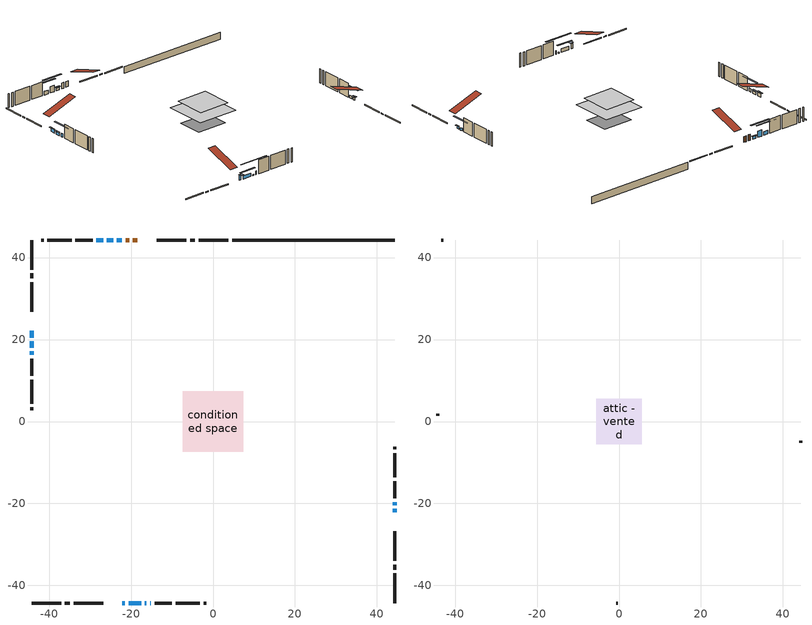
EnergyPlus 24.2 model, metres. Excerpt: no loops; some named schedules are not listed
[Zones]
conditioned space
 floor outside (Floor1 construction): -2.9,-2.9 -2.9,2.9 2.9,2.9 2.9,-2.9 z0.46
 floor adiabatic (AdiabaticFloorConstruction): -7.35,-7.35 -7.35,7.35 7.35,7.35 7.35,-7.35 z2.9
 floor foundation (Slab1 construction): -5.49,-4.42 -5.49,4.42 5.49,4.42 5.49,-4.42 z-1.98
 wall outside (RimJoist1 construction): 3.72,44.27 -3.48,44.27 / -44.27,-44.27 -37.07,-44.27 / -44.27,44.27 -44.27,37.07 / 44.27,-44.27 44.27,-37.07 z0.46:0.76
 wall outside (RimJoist2 construction): -4.41,44.27 -5.6,44.27 / -36.14,-44.27 -34.95,-44.27 / -44.27,36.14 -44.27,34.95 / 44.27,-36.14 44.27,-34.95 z0.46:0.76
 wall outside (RimJoist3 construction): -6.53,44.27 -13.72,44.27 / -34.02,-44.27 -26.82,-44.27 / -44.27,34.02 -44.27,26.82 / 44.27,-34.02 44.27,-26.82 z0.46:0.76
 wall outside (AdiabaticWallConstruction 1): -18.45,44.27 -19.53,44.27 / -20.46,44.27 -21.29,44.27 z0.46:2.49
 wall outside (AdiabaticWallConstruction): -22.1,-44.27 -21.49,-44.27 z0.46:2.21; -20.56,-44.27 -17.51,-44.27 / -44.27,22.1 -44.27,20.47 / -15.36,-44.27 -15.16,-44.27 / -44.27,17.09 -44.27,16.28 z0.46:1.68; -22.22,44.27 -23.44,44.27 z0.46:1.28; -16.59,-44.27 -16.29,-44.27 z0.46:0.81; 44.27,-22.1 44.27,-21.34 / -44.27,19.55 -44.27,18.02 / 44.27,-20.41 44.27,-19.65 z0.46:1.38; -24.36,44.27 -25.89,44.27 z0.46:2.59; -26.82,44.27 -28.44,44.27 z0.46:1.73
 wall outside (Wall1 construction): -29.37,44.27 -33.57,44.27 / -14.23,-44.27 -10.03,-44.27 / -44.27,15.35 -44.27,11.15 / 44.27,-18.72 44.27,-14.52 z0.46:5.34
 wall outside (Wall2 construction): -34.5,44.27 -40.37,44.27 / -9.11,-44.27 -3.23,-44.27 / -44.27,10.23 -44.27,4.35 / 44.27,-13.6 44.27,-7.72 z0.46:5.34
 wall outside (Wall3 construction): -41.3,44.27 -41.94,44.27 / -2.3,-44.27 -1.66,-44.27 / -44.27,3.42 -44.27,2.78 / 44.27,-6.79 44.27,-6.15 z0.46:5.34
 wall foundation (FoundationWall1 construction): 4.65,44.27,-1.98 4.65,44.27,0.46 40.31,44.27,0.46 40.31,44.27,0.43 44.27,44.27,0.43 44.27,44.27,-1.98
 window (WindowConstruction 9): -22.1,-44.27 -21.49,-44.27 z0.46:2.21
 window (WindowConstruction 6): -20.56,-44.27 -17.51,-44.27 z0.46:1.68
 window (WindowConstruction 7): -22.22,44.27 -23.44,44.27 z0.46:1.27
 window (WindowConstruction 8): -44.27,22.1 -44.27,20.47 z0.46:1.68
 window (WindowConstruction 11): -16.59,-44.27 -16.29,-44.27 z0.46:0.8
 window (WindowConstruction 10): -15.36,-44.27 -15.16,-44.27 z0.46:1.68
 window (WindowConstruction): 44.27,-22.1 44.27,-21.34 z0.46:1.37
 window (WindowConstruction 1): -24.37,44.27 -25.89,44.27 z0.46:2.59
 window (WindowConstruction 2): -26.82,44.27 -28.44,44.27 z0.46:1.73
 window (WindowConstruction 3): -44.27,19.54 -44.27,18.02 z0.46:1.37
 window (WindowConstruction 4): -44.27,17.09 -44.27,16.28 z0.46:1.68
 window (WindowConstruction 5): 44.27,-20.41 44.27,-19.65 z0.46:1.37
 door (Door): -18.45,44.27 -19.53,44.27 z0.46:2.49
 door (Door 1): -20.46,44.27 -21.29,44.27 z0.46:2.49
 ceiling adiabatic (AdiabaticFloorConstruction): 7.35,-7.35 7.35,7.35 -7.35,7.35 -7.35,-7.35 z2.9
attic - vented
 floor to conditioned space (Floor2 construction Reversed): -5.58,-5.58 -5.58,5.58 5.58,5.58 5.58,-5.58 z5.34
 wall outside (Wall4 construction): -42.87,44.27 -43.34,44.27 / -0.73,-44.27 -0.26,-44.27 / -44.27,1.85 -44.27,1.38 / 44.27,-5.22 44.27,-4.75 z0.46:5.34
 roof outside (Roof1 construction): -17.52,44.27,5.34 -17.52,33.4,8.96 -14.65,33.4,8.96 -14.65,44.27,5.34; -23.03,-44.27,5.34 -23.03,-33.4,8.96 -25.9,-33.4,8.96 -25.9,-44.27,5.34; -44.27,23.03,5.34 -33.4,23.03,8.96 -33.4,25.9,8.96 -44.27,25.9,5.34; 44.27,-23.03,5.34 33.4,-23.03,8.96 33.4,-25.9,8.96 44.27,-25.9,5.34
shading: -21.19,-44.27 -22.4,-44.27 -22.4,-45.18 -21.19,-45.18 z2.51; -15.99,-44.27 -22.08,-44.27 -22.08,-44.68 -15.99,-44.68 z3.2; -23.74,44.27 -21.92,44.27 -21.92,44.68 -23.74,44.68 z1.57; -44.27,20.18 -44.27,22.4 -44.68,22.4 -44.68,20.18 z1.98; -11.21,-44.27 -21.67,-44.27 -21.67,-44.68 -11.21,-44.68 z5.88; 44.27,-21.04 44.27,-22.4 44.68,-22.4 44.68,-21.04 z1.67; -28.94,44.27 -21.31,44.27 -21.31,44.68 -28.94,44.68 z5.64; -31.49,44.27 -23.77,44.27 -23.77,44.68 -31.49,44.68 z4.78; -44.27,17.72 -44.27,19.84 -44.68,19.84 -44.68,17.72 z1.67; -44.27,13.23 -44.27,20.14 -44.68,20.14 -44.68,13.23 z4.73; 44.27,-16.6 44.27,-23.46 44.68,-23.46 44.68,-16.6 z4.43
[Building]
Building 1: Terrain=Suburbs
[Site:Location]
Toronto Intl AP_ON: Latitude {deg}=43.68; Longitude {deg}=-79.63; Time Zone {hr}=-5; Elevation {m}=173; Keep Site Location Information=Yes
[Site:GroundTemperature:Shallow]
4.59119, 2.66285, 2.50842, 3.42352, 7.09712, 10.7536, 13.9236, 15.9317, 16.1023, 14.4691, 11.3799, 7.83558
[Site:WaterMainsTemperature]
Calculation Method=Schedule; Temperature Schedule=mains temperature schedule
[Material] Roughness=Rough; Thermal Absorptance=0.9
Name | Thickness {m} | Conductivity {W/m-K} | Density {kg/m3} | Specific Heat {J/kg-K} | Solar Absorptance | Visible Absorptance
asphalt or fiberglass shingles | 0.00635 | 0.162714 | 1121.4 | 1465.45 | 0.91 | 0.91
ceiling loosefill ins | 0.0846667 | 0.0480833 | 16.02 | 1046.75 | 0.7 | 0.7
ceiling stud and cavity | 0.1397 | 0.107068 | 65.682 | 1177.47 | 0.7 | 0.7
concrete 4.0 in. | 0.1016 | 1.803125 | 2242.8 | 837.4 | 0.7 | 0.7
concrete 8.0 in. | 0.2032 | 1.803125 | 2242.8 | 837.4 | 0.7 | 0.7
door material | 0.04445 | 0.053851 | 512.64 | 1214.23 | 0.7 | 0.7
exterior vertical ins | 0.0704422 | 0.029427 | 32.04 | 1214.23 | 0.7 | 0.7
floor covering | 0.0127 | 0.0433444 | 54.468 | 1339.84 | 0.6 | 0.6
floor rigid ins; rim joist rigid ins; wall rigid ins | 0.051816 | 0.029427 | 32.04 | 1214.23 | 0.7 | 0.7
floor rigid ins 1; wall rigid ins 1 | 0.512978 | 0.029427 | 32.04 | 1214.23 | 0.7 | 0.7
floor stud and cavity | 0.1397 | 0.0779962 | 92.3553 | 1139.71 | 0.7 | 0.7
floor stud and cavity 1 | 0.1397 | 1.75129 | 37.0049 | 1207.88 | 0.7 | 0.7
furniture material conditioned space 1 | 0.1524 | 0.115458 | 640.8 | 1214.23 | 0.6 | 0.6
gypsum board | 0.0127 | 0.160291 | 801 | 837.4 | 0.6 | 0.6
gypsum board 1 | 0.0127 | 0.160291 | 801 | 837.4 | 0.7 | 0.7
osb sheathing 0.5 in. | 0.0127 | 0.115458 | 512.64 | 1214.23 | 0.7 | 0.7
osb sheathing 0.75 in. | 0.01905 | 0.115458 | 512.64 | 1214.23 | 0.7 | 0.7
osb sheathing 2.0 in. | 0.0508 | 0.115458 | 512.64 | 1214.23 | 0.7 | 0.7
rim joist stud and cavity | 0.0508 | 0.0451784 | 125.044 | 1163.47 | 0.6 | 0.6
rim joist stud and cavity 1 | 0.0508 | 24.0425 | 6.31874 | 1174.65 | 0.6 | 0.6
rim joist stud and cavity 2 | 0.0508 | 0.0333688 | 125.044 | 1163.47 | 0.6 | 0.6
wall stud and cavity | 0.1397 | 0.153758 | 139.0536 | 1170.24 | 0.7 | 0.7
wall stud and cavity 1 | 0.1397 | 0.150835 | 139.0536 | 1170.24 | 0.7 | 0.7
wall stud and cavity 2 | 0.1397 | 0.243374 | 139.0536 | 1170.24 | 0.7 | 0.7
wall stud and cavity 3 | 0.0889 | 0.396866 | 50.32683 | 1063.81 | 0.6 | 0.6
wall stud and cavity 4 | 0.0889 | 0.380278 | 52.3479 | 1209.89 | 0.7 | 0.7
wall stud and cavity 5 | 0.0889 | 0.391764 | 83.0341 | 1211.67 | 0.7 | 0.7
wood siding | 0.0254 | 0.102417 | 544.68 | 1172.36 | 0.74 | 0.74
wood siding 1 | 0.00254 | 0.102417 | 544.68 | 1172.36 | 0.74 | 0.74
wood siding 2; wood siding 3; wood siding 4 | 0.0254 | 0.102417 | 544.68 | 1172.36 | 0.7 | 0.7
[WindowMaterial:SimpleGlazingSystem]
Name | U-Factor {W/m2-K} | Solar Heat Gain Coefficient
WindowMaterial | 2.40123 | 0.5
WindowMaterial 1 | 2.839 | 0.6
WindowMaterial 2 | 2.34388 | 0.58
WindowMaterial 3 | 2.38249 | 0.53
WindowMaterial 4 | 2.387599 | 0.52
WindowMaterial 5 | 2.30867 | 0.53
WindowMaterial 6 | 1.98389 | 0.46
WindowMaterial 7 | 3.26144 | 0.43
[Construction]
AdiabaticFloorConstruction: floor stud and cavity 1, floor rigid ins 1, osb sheathing 0.75 in., floor covering
AdiabaticWallConstruction: wood siding 3, wall rigid ins 1, wall stud and cavity 4, gypsum board
AdiabaticWallConstruction 1: wood siding 4, wall rigid ins 1, wall stud and cavity 4, gypsum board
Door; Door 1: door material
Floor1 construction: floor stud and cavity, floor rigid ins, osb sheathing 0.75 in., floor covering
Floor2 construction Reversed: gypsum board, ceiling stud and cavity, ceiling loosefill ins
FoundationWall1 construction: concrete 8.0 in., gypsum board 1
furniture construction conditioned space 1: furniture material conditioned space 1
PartitionWallConstruction: gypsum board, wall stud and cavity 5, gypsum board
RimJoist1 construction: wood siding 2, osb sheathing 2.0 in., rim joist stud and cavity
RimJoist2 construction: wood siding 2, rim joist stud and cavity 1
RimJoist3 construction: wood siding 2, rim joist rigid ins, osb sheathing 2.0 in., rim joist stud and cavity 2
Roof1 construction: asphalt or fiberglass shingles
Slab1 construction: concrete 4.0 in.
Wall1 construction: wood siding, wall rigid ins, osb sheathing 0.5 in., wall stud and cavity, gypsum board
Wall2 construction: wood siding, wall rigid ins, osb sheathing 0.5 in., wall stud and cavity 1, gypsum board
Wall3 construction: wood siding, wall rigid ins, osb sheathing 0.5 in., wall stud and cavity 2, gypsum board
Wall4 construction: wood siding 1, wall stud and cavity 3
WindowConstruction; WindowConstruction 3; WindowConstruction 5: WindowMaterial
WindowConstruction 1: WindowMaterial 1
WindowConstruction 10: WindowMaterial 6
WindowConstruction 11: WindowMaterial 7
WindowConstruction 2: WindowMaterial 2
WindowConstruction 4; WindowConstruction 7; WindowConstruction 8: WindowMaterial 3
WindowConstruction 6: WindowMaterial 4
WindowConstruction 9: WindowMaterial 5
[Zone] Multiplier=1; Part of Total Floor Area=Yes
Name | Volume {m3}
attic - vented | 73.286
conditioned space | 787.5
[Space]
Name | Zone | Volume {m3}
attic - vented 1 | attic - vented | 73.286
conditioned space 1 | conditioned space | 787.5
[ZoneInfiltration:EffectiveLeakageArea]
infil attic - vented 1: Zone or Space=attic - vented 1; Schedule=Always On Discrete; Effective Air Leakage Area {cm2}=5155.03; Stack Coefficient=0.000591116; Wind Coefficient=1.64269e-05
[ZoneMixing]
whole house fan mix: Zone or Space=attic - vented; Schedule=Always On Continuous; Design Flow Rate Calculation Method=Flow/Zone; Design Flow Rate {m3/s}=0; Source Zone or Space=conditioned space
[SurfaceProperty:ExposedFoundationPerimeter]
Slab1: Exposed Perimeter Calculation Method=TotalExposedPerimeter; Total Exposed Perimeter {m}=39.62
[InternalMass] Zone or ZoneList=conditioned space; Space or SpaceList=conditioned space 1
Name | Construction | Surface Area {m2}
furniture mass conditioned space 1 | furniture construction conditioned space 1 | 138.686
partition wall mass | PartitionWallConstruction | 346.715
[Lights]
interior lighting: Zone or ZoneList or Space or SpaceList=conditioned space 1; Schedule=interior lighting schedule; Design Level Calculation Method=LightingLevel; Lighting Level {W}=343.2; Return Air Fraction=0; Fraction Radiant=0.6; Fraction Visible=0.2; Fraction Replaceable=1
[People]
occupants: Zone or ZoneList or Space or SpaceList=conditioned space 1; Number of People Schedule=occupants schedule; Number of People Calculation Method=People; Number of People=3; Fraction Radiant=0.314171; Sensible Heat Fraction=0.56303; Activity Level Schedule=occupants activity schedule; Carbon Dioxide Generation Rate {m3/s-W}=0; Enable ASHRAE 55 Comfort Warnings=No; Mean Radiant Temperature Calculation Type=EnclosureAveraged
[ElectricEquipment] Zone or ZoneList or Space or SpaceList=conditioned space 1; Design Level Calculation Method=EquipmentLevel
Name | Schedule | Design Level {W} | Fraction Latent | Fraction Radiant | Fraction Lost
clothes dryer | clothes dryer schedule | 140.772 | 0.015 | 0.081 | 0.85
clothes washer | clothes washer schedule | 32.1985 | 0.03 | 0.162 | 0.7
cooking range | cooking range schedule | 215.147 | 0.08 | 0.432 | 0.2
dishwasher | dishwasher schedule | 66.8632 | 0.3 | 0.18 | 0.4
fridge | fridge schedule | 72.9452 | 0 | 0.6 | 0
mech vent bath fan 0 | mech vent bath fan 0 schedule | 50.2 | 0 | 0 | 1
mech vent bath fan 1 | mech vent bath fan 1 schedule | 50.2 | 0 | 0 | 1
mech vent house fan | mech vent house fan schedule | 0 | 0 | 0 | 1
mech vent house fan cfis | mech vent house fan cfis schedule | 0 | 0 | 0 | 0
mech vent range fan 0 | mech vent range fan 0 schedule | 57 | 0 | 0 | 1
mech vent range fan 1 | mech vent range fan 1 schedule | 57 | 0 | 0 | 1
misc plug loads | misc plug loads schedule | 494.7 | 0.045 | 0.513 | 0.1
whole house fan | Always On Discrete | 0 | 0 | 0 | 1
[OtherEquipment] Zone or ZoneList or Space or SpaceList=conditioned space 1; Design Level Calculation Method=EquipmentLevel
Name | Fuel Type | Schedule | Design Level {W} | Fraction Latent | Fraction Radiant | Fraction Lost
clothes dryer 1 | Electricity | clothes dryer schedule | 0 | 0.015 | 0.081 | 0.85
cooking range 1 | Electricity | cooking range schedule | 0 | 0.08 | 0.432 | 0.2
general water use latent | None | general water use schedule | 62.594 | 1 | 0 | 0
general water use sensible | None | general water use schedule | -61.6891 | 0 | 0.6 | 0
mech vent house fan latent load | None | Always On Discrete | 0 | 1 | 0 | 0
mech vent house fan sensible load | None | Always On Discrete | 0 | 0 | 0 | 0
water heater energy adjustment1 | NaturalGas | Always On Discrete | 0.01 | 0 | 0 | 1
[ZoneInfiltration:DesignFlowRate] Zone or ZoneList or Space or SpaceList=conditioned space 1; Schedule=Always On Discrete; Design Flow Rate Calculation Method=Flow/Zone; Design Flow Rate {m3/s}=0
infil flow; natural vent flow; whole house fan flow
[Foundation:Kiva]
Foundation Kiva 1: Initial Indoor Air Temperature {C}=18; Wall Height Above Grade {m}=0.459974; Wall Depth Below Slab {m}=0.2032; Custom Block Material Name 1=exterior vertical ins; Custom Block Depth 1 {m}=2.43998; Custom Block X Position 1 {m}=0.2159; Custom Block Z Position 1 {m}=0
[Foundation:Kiva:Settings]
Soil Conductivity {W/m-K}=0.849921; Soil Density {kg/m3}=1842.3; Soil Specific Heat {J/kg-K}=418.7; Ground Solar Absorptivity=0.9; Ground Thermal Absorptivity=0.9; Ground Surface Roughness {m}=0.03; Far-Field Width {m}=40; Deep-Ground Boundary Condition=ZeroFlux; Deep-Ground Depth {m}=40; Minimum Cell Dimension {m}=0.2; Maximum Cell Growth Coefficient=3; Simulation Timestep=Timestep
[Exterior:Lights]
exterior lighting: Schedule=exterior lighting schedule; Design Level {W}=75.6
[Schedule:Constant]
Name | Hourly Value
Always On Continuous; mech vent house fan schedule; mech vent house fan cfis schedule; Always On Discrete | 1
occupants activity schedule | 117.228
fridge schedule | 0
[Schedule:Week:Daily]
interior lighting schedule Week Rule - Jan1-Jan27: interior lighting schedule day, interior lighting schedule day, interior lighting schedule day, interior lighting schedule day, interior lighting schedule day, interior lighting schedule day, interior lighting schedule day, interior lighting schedule default day, interior lighting schedule default day, interior lighting schedule default day, interior lighting schedule default day, interior lighting schedule default day
interior lighting schedule Week Rule - Jan28-Feb3: interior lighting schedule day, interior lighting schedule day, interior lighting schedule day, interior lighting schedule day, interior lighting schedule day 1, interior lighting schedule day 1, interior lighting schedule day 1, interior lighting schedule default day, interior lighting schedule default day, interior lighting schedule default day, interior lighting schedule default day, interior lighting schedule default day
interior lighting schedule Week Rule - Feb4-Feb24: interior lighting schedule day 1, interior lighting schedule day 1, interior lighting schedule day 1, interior lighting schedule day 1, interior lighting schedule day 1, interior lighting schedule day 1, interior lighting schedule day 1, interior lighting schedule default day, interior lighting schedule default day, interior lighting schedule default day, interior lighting schedule default day, interior lighting schedule default day
interior lighting schedule Week Rule - Feb25-Mar3: interior lighting schedule day 1, interior lighting schedule day 1, interior lighting schedule day 1, interior lighting schedule day 1, interior lighting schedule day 2, interior lighting schedule day 2, interior lighting schedule day 2, interior lighting schedule default day, interior lighting schedule default day, interior lighting schedule default day, interior lighting schedule default day, interior lighting schedule default day
interior lighting schedule Week Rule - Mar4-Mar31: interior lighting schedule day 2, interior lighting schedule day 2, interior lighting schedule day 2, interior lighting schedule day 2, interior lighting schedule day 2, interior lighting schedule day 2, interior lighting schedule day 2, interior lighting schedule default day, interior lighting schedule default day, interior lighting schedule default day, interior lighting schedule default day, interior lighting schedule default day
interior lighting schedule Week Rule - Apr1-Apr28: interior lighting schedule day 3, interior lighting schedule day 3, interior lighting schedule day 3, interior lighting schedule day 3, interior lighting schedule day 3, interior lighting schedule day 3, interior lighting schedule day 3, interior lighting schedule default day, interior lighting schedule default day, interior lighting schedule default day, interior lighting schedule default day, interior lighting schedule default day
interior lighting schedule Week Rule - Apr29-May5: interior lighting schedule day 3, interior lighting schedule day 3, interior lighting schedule day 4, interior lighting schedule day 4, interior lighting schedule day 4, interior lighting schedule day 4, interior lighting schedule day 4, interior lighting schedule default day, interior lighting schedule default day, interior lighting schedule default day, interior lighting schedule default day, interior lighting schedule default day
interior lighting schedule Week Rule - May6-May26: interior lighting schedule day 4, interior lighting schedule day 4, interior lighting schedule day 4, interior lighting schedule day 4, interior lighting schedule day 4, interior lighting schedule day 4, interior lighting schedule day 4, interior lighting schedule default day, interior lighting schedule default day, interior lighting schedule default day, interior lighting schedule default day, interior lighting schedule default day
interior lighting schedule Week Rule - May27-Jun2: interior lighting schedule day 4, interior lighting schedule day 4, interior lighting schedule day 4, interior lighting schedule day 4, interior lighting schedule day 4, interior lighting schedule day 5, interior lighting schedule day 5, interior lighting schedule default day, interior lighting schedule default day, interior lighting schedule default day, interior lighting schedule default day, interior lighting schedule default day
interior lighting schedule Week Rule - Jun3-Jun30: interior lighting schedule day 5, interior lighting schedule day 5, interior lighting schedule day 5, interior lighting schedule day 5, interior lighting schedule day 5, interior lighting schedule day 5, interior lighting schedule day 5, interior lighting schedule default day, interior lighting schedule default day, interior lighting schedule default day, interior lighting schedule default day, interior lighting schedule default day
interior lighting schedule Week Rule - Jul1-Jul28: interior lighting schedule day 6, interior lighting schedule day 6, interior lighting schedule day 6, interior lighting schedule day 6, interior lighting schedule day 6, interior lighting schedule day 6, interior lighting schedule day 6, interior lighting schedule default day, interior lighting schedule default day, interior lighting schedule default day, interior lighting schedule default day, interior lighting schedule default day
interior lighting schedule Week Rule - Jul29-Aug4: interior lighting schedule day 6, interior lighting schedule day 6, interior lighting schedule day 6, interior lighting schedule day 7, interior lighting schedule day 7, interior lighting schedule day 7, interior lighting schedule day 7, interior lighting schedule default day, interior lighting schedule default day, interior lighting schedule default day, interior lighting schedule default day, interior lighting schedule default day
interior lighting schedule Week Rule - Aug5-Aug25: interior lighting schedule day 7, interior lighting schedule day 7, interior lighting schedule day 7, interior lighting schedule day 7, interior lighting schedule day 7, interior lighting schedule day 7, interior lighting schedule day 7, interior lighting schedule default day, interior lighting schedule default day, interior lighting schedule default day, interior lighting schedule default day, interior lighting schedule default day
interior lighting schedule Week Rule - Aug26-Sep1: interior lighting schedule day 7, interior lighting schedule day 7, interior lighting schedule day 7, interior lighting schedule day 7, interior lighting schedule day 7, interior lighting schedule day 7, interior lighting schedule day 8, interior lighting schedule default day, interior lighting schedule default day, interior lighting schedule default day, interior lighting schedule default day, interior lighting schedule default day
interior lighting schedule Week Rule - Sep2-Sep29: interior lighting schedule day 8, interior lighting schedule day 8, interior lighting schedule day 8, interior lighting schedule day 8, interior lighting schedule day 8, interior lighting schedule day 8, interior lighting schedule day 8, interior lighting schedule default day, interior lighting schedule default day, interior lighting schedule default day, interior lighting schedule default day, interior lighting schedule default day
interior lighting schedule Week Rule - Sep30-Oct6: interior lighting schedule day 8, interior lighting schedule day 9, interior lighting schedule day 9, interior lighting schedule day 9, interior lighting schedule day 9, interior lighting schedule day 9, interior lighting schedule day 9, interior lighting schedule default day, interior lighting schedule default day, interior lighting schedule default day, interior lighting schedule default day, interior lighting schedule default day
interior lighting schedule Week Rule - Oct7-Oct27: interior lighting schedule day 9, interior lighting schedule day 9, interior lighting schedule day 9, interior lighting schedule day 9, interior lighting schedule day 9, interior lighting schedule day 9, interior lighting schedule day 9, interior lighting schedule default day, interior lighting schedule default day, interior lighting schedule default day, interior lighting schedule default day, interior lighting schedule default day
interior lighting schedule Week Rule - Oct28-Nov3: interior lighting schedule day 9, interior lighting schedule day 9, interior lighting schedule day 9, interior lighting schedule day 9, interior lighting schedule day 10, interior lighting schedule day 10, interior lighting schedule day 10, interior lighting schedule default day, interior lighting schedule default day, interior lighting schedule default day, interior lighting schedule default day, interior lighting schedule default day
interior lighting schedule Week Rule - Nov4-Nov24: interior lighting schedule day 10, interior lighting schedule day 10, interior lighting schedule day 10, interior lighting schedule day 10, interior lighting schedule day 10, interior lighting schedule day 10, interior lighting schedule day 10, interior lighting schedule default day, interior lighting schedule default day, interior lighting schedule default day, interior lighting schedule default day, interior lighting schedule default day
interior lighting schedule Week Rule - Nov25-Dec1: interior lighting schedule day 10, interior lighting schedule day 10, interior lighting schedule day 10, interior lighting schedule day 10, interior lighting schedule day 10, interior lighting schedule day 10, interior lighting schedule day 11, interior lighting schedule default day, interior lighting schedule default day, interior lighting schedule default day, interior lighting schedule default day, interior lighting schedule default day
interior lighting schedule Week Rule - Dec2-Dec31: interior lighting schedule day 11, interior lighting schedule day 11, interior lighting schedule day 11, interior lighting schedule day 11, interior lighting schedule day 11, interior lighting schedule day 11, interior lighting schedule day 11, interior lighting schedule default day, interior lighting schedule default day, interior lighting schedule default day, interior lighting schedule default day, interior lighting schedule default day
occupants schedule Week Rule - Jan1-Dec31: occupants schedule day, occupants schedule day, occupants schedule day, occupants schedule day, occupants schedule day, occupants schedule day, occupants schedule day, occupants schedule default day, occupants schedule default day, occupants schedule default day, occupants schedule default day, occupants schedule default day
clothes dryer schedule Week Rule - Jan1-Dec31: clothes dryer schedule day, clothes dryer schedule day, clothes dryer schedule day, clothes dryer schedule day, clothes dryer schedule day, clothes dryer schedule day, clothes dryer schedule day, clothes dryer schedule default day, clothes dryer schedule default day, clothes dryer schedule default day, clothes dryer schedule default day, clothes dryer schedule default day
clothes washer schedule Week Rule - Jan1-Dec31: clothes washer schedule day, clothes washer schedule day, clothes washer schedule day, clothes washer schedule day, clothes washer schedule day, clothes washer schedule day, clothes washer schedule day, clothes washer schedule default day, clothes washer schedule default day, clothes washer schedule default day, clothes washer schedule default day, clothes washer schedule default day
cooking range schedule Week Rule - Jan1-Dec31: cooking range schedule day, cooking range schedule day, cooking range schedule day, cooking range schedule day, cooking range schedule day, cooking range schedule day, cooking range schedule day, cooking range schedule default day, cooking range schedule default day, cooking range schedule default day, cooking range schedule default day, cooking range schedule default day
dishwasher schedule Week Rule - Jan1-Dec31: dishwasher schedule day, dishwasher schedule day, dishwasher schedule day, dishwasher schedule day, dishwasher schedule day, dishwasher schedule day, dishwasher schedule day, dishwasher schedule default day, dishwasher schedule default day, dishwasher schedule default day, dishwasher schedule default day, dishwasher schedule default day
mech vent bath fan 0 schedule Week Rule - Jan1-Dec31: mech vent bath fan 0 schedule day, mech vent bath fan 0 schedule day, mech vent bath fan 0 schedule day, mech vent bath fan 0 schedule day, mech vent bath fan 0 schedule day, mech vent bath fan 0 schedule day, mech vent bath fan 0 schedule day, mech vent bath fan 0 schedule default day, mech vent bath fan 0 schedule default day, mech vent bath fan 0 schedule default day, mech vent bath fan 0 schedule default day, mech vent bath fan 0 schedule default day
mech vent bath fan 1 schedule Week Rule - Jan1-Dec31: mech vent bath fan 1 schedule day, mech vent bath fan 1 schedule day, mech vent bath fan 1 schedule day, mech vent bath fan 1 schedule day, mech vent bath fan 1 schedule day, mech vent bath fan 1 schedule day, mech vent bath fan 1 schedule day, mech vent bath fan 1 schedule default day, mech vent bath fan 1 schedule default day, mech vent bath fan 1 schedule default day, mech vent bath fan 1 schedule default day, mech vent bath fan 1 schedule default day
mech vent range fan 0 schedule Week Rule - Jan1-Dec31: mech vent range fan 0 schedule day, mech vent range fan 0 schedule day, mech vent range fan 0 schedule day, mech vent range fan 0 schedule day, mech vent range fan 0 schedule day, mech vent range fan 0 schedule day, mech vent range fan 0 schedule day, mech vent range fan 0 schedule default day, mech vent range fan 0 schedule default day, mech vent range fan 0 schedule default day, mech vent range fan 0 schedule default day, mech vent range fan 0 schedule default day
mech vent range fan 1 schedule Week Rule - Jan1-Dec31: mech vent range fan 1 schedule day, mech vent range fan 1 schedule day, mech vent range fan 1 schedule day, mech vent range fan 1 schedule day, mech vent range fan 1 schedule day, mech vent range fan 1 schedule day, mech vent range fan 1 schedule day, mech vent range fan 1 schedule default day, mech vent range fan 1 schedule default day, mech vent range fan 1 schedule default day, mech vent range fan 1 schedule default day, mech vent range fan 1 schedule default day
misc plug loads schedule Week Rule - Jan1-Dec31: misc plug loads schedule day, misc plug loads schedule day, misc plug loads schedule day, misc plug loads schedule day, misc plug loads schedule day, misc plug loads schedule day, misc plug loads schedule day, misc plug loads schedule default day, misc plug loads schedule default day, misc plug loads schedule default day, misc plug loads schedule default day, misc plug loads schedule default day
general water use schedule Week Rule - Jan1-Dec31: general water use schedule day, general water use schedule day, general water use schedule day, general water use schedule day, general water use schedule day, general water use schedule day, general water use schedule day, general water use schedule default day, general water use schedule default day, general water use schedule default day, general water use schedule default day, general water use schedule default day
exterior lighting schedule Week Rule - Jan1-Jan27: exterior lighting schedule day, exterior lighting schedule day, exterior lighting schedule day, exterior lighting schedule day, exterior lighting schedule day, exterior lighting schedule day, exterior lighting schedule day, exterior lighting schedule default day, exterior lighting schedule default day, exterior lighting schedule default day, exterior lighting schedule default day, exterior lighting schedule default day
exterior lighting schedule Week Rule - Jan28-Feb3: exterior lighting schedule day, exterior lighting schedule day, exterior lighting schedule day, exterior lighting schedule day, exterior lighting schedule day 1, exterior lighting schedule day 1, exterior lighting schedule day 1, exterior lighting schedule default day, exterior lighting schedule default day, exterior lighting schedule default day, exterior lighting schedule default day, exterior lighting schedule default day
exterior lighting schedule Week Rule - Feb4-Feb24: exterior lighting schedule day 1, exterior lighting schedule day 1, exterior lighting schedule day 1, exterior lighting schedule day 1, exterior lighting schedule day 1, exterior lighting schedule day 1, exterior lighting schedule day 1, exterior lighting schedule default day, exterior lighting schedule default day, exterior lighting schedule default day, exterior lighting schedule default day, exterior lighting schedule default day
exterior lighting schedule Week Rule - Feb25-Mar3: exterior lighting schedule day 1, exterior lighting schedule day 1, exterior lighting schedule day 1, exterior lighting schedule day 1, exterior lighting schedule day 2, exterior lighting schedule day 2, exterior lighting schedule day 2, exterior lighting schedule default day, exterior lighting schedule default day, exterior lighting schedule default day, exterior lighting schedule default day, exterior lighting schedule default day
exterior lighting schedule Week Rule - Mar4-Mar31: exterior lighting schedule day 2, exterior lighting schedule day 2, exterior lighting schedule day 2, exterior lighting schedule day 2, exterior lighting schedule day 2, exterior lighting schedule day 2, exterior lighting schedule day 2, exterior lighting schedule default day, exterior lighting schedule default day, exterior lighting schedule default day, exterior lighting schedule default day, exterior lighting schedule default day
exterior lighting schedule Week Rule - Apr1-Apr28: exterior lighting schedule day 3, exterior lighting schedule day 3, exterior lighting schedule day 3, exterior lighting schedule day 3, exterior lighting schedule day 3, exterior lighting schedule day 3, exterior lighting schedule day 3, exterior lighting schedule default day, exterior lighting schedule default day, exterior lighting schedule default day, exterior lighting schedule default day, exterior lighting schedule default day
exterior lighting schedule Week Rule - Apr29-May5: exterior lighting schedule day 3, exterior lighting schedule day 3, exterior lighting schedule day 4, exterior lighting schedule day 4, exterior lighting schedule day 4, exterior lighting schedule day 4, exterior lighting schedule day 4, exterior lighting schedule default day, exterior lighting schedule default day, exterior lighting schedule default day, exterior lighting schedule default day, exterior lighting schedule default day
exterior lighting schedule Week Rule - May6-May26: exterior lighting schedule day 4, exterior lighting schedule day 4, exterior lighting schedule day 4, exterior lighting schedule day 4, exterior lighting schedule day 4, exterior lighting schedule day 4, exterior lighting schedule day 4, exterior lighting schedule default day, exterior lighting schedule default day, exterior lighting schedule default day, exterior lighting schedule default day, exterior lighting schedule default day
exterior lighting schedule Week Rule - May27-Jun2: exterior lighting schedule day 4, exterior lighting schedule day 4, exterior lighting schedule day 4, exterior lighting schedule day 4, exterior lighting schedule day 4, exterior lighting schedule day 5, exterior lighting schedule day 5, exterior lighting schedule default day, exterior lighting schedule default day, exterior lighting schedule default day, exterior lighting schedule default day, exterior lighting schedule default day
exterior lighting schedule Week Rule - Jun3-Jun30: exterior lighting schedule day 5, exterior lighting schedule day 5, exterior lighting schedule day 5, exterior lighting schedule day 5, exterior lighting schedule day 5, exterior lighting schedule day 5, exterior lighting schedule day 5, exterior lighting schedule default day, exterior lighting schedule default day, exterior lighting schedule default day, exterior lighting schedule default day, exterior lighting schedule default day
[Schedule:Year]
interior lighting schedule: interior lighting schedule Week Rule - Jan1-Jan27, 1, 1, 1, 27, interior lighting schedule Week Rule - Jan28-Feb3, 1, 28, 2, 3, interior lighting schedule Week Rule - Feb4-Feb24, 2, 4, 2, 24, interior lighting schedule Week Rule - Feb25-Mar3, 2, 25, 3, 3, interior lighting schedule Week Rule - Mar4-Mar31, 3, 4, 3, 31, interior lighting schedule Week Rule - Apr1-Apr28, 4, 1, 4, 28, interior lighting schedule Week Rule - Apr29-May5, 4, 29, 5, 5, interior lighting schedule Week Rule - May6-May26, 5, 6, 5, 26, interior lighting schedule Week Rule - May27-Jun2, 5, 27, 6, 2, interior lighting schedule Week Rule - Jun3-Jun30, 6, 3, 6, 30, interior lighting schedule Week Rule - Jul1-Jul28, 7, 1, 7, 28, interior lighting schedule Week Rule - Jul29-Aug4, 7, 29, 8, 4, interior lighting schedule Week Rule - Aug5-Aug25, 8, 5, 8, 25, interior lighting schedule Week Rule - Aug26-Sep1, 8, 26, 9, 1, interior lighting schedule Week Rule - Sep2-Sep29, 9, 2, 9, 29, interior lighting schedule Week Rule - Sep30-Oct6, 9, 30, 10, 6, interior lighting schedule Week Rule - Oct7-Oct27, 10, 7, 10, 27, interior lighting schedule Week Rule - Oct28-Nov3, 10, 28, 11, 3, interior lighting schedule Week Rule - Nov4-Nov24, 11, 4, 11, 24, interior lighting schedule Week Rule - Nov25-Dec1, 11, 25, 12, 1, interior lighting schedule Week Rule - Dec2-Dec31, 12, 2, 12, 31
occupants schedule: occupants schedule Week Rule - Jan1-Dec31, 1, 1, 12, 31
clothes dryer schedule: clothes dryer schedule Week Rule - Jan1-Dec31, 1, 1, 12, 31
clothes washer schedule: clothes washer schedule Week Rule - Jan1-Dec31, 1, 1, 12, 31
cooking range schedule: cooking range schedule Week Rule - Jan1-Dec31, 1, 1, 12, 31
dishwasher schedule: dishwasher schedule Week Rule - Jan1-Dec31, 1, 1, 12, 31
mech vent bath fan 0 schedule: mech vent bath fan 0 schedule Week Rule - Jan1-Dec31, 1, 1, 12, 31
mech vent bath fan 1 schedule: mech vent bath fan 1 schedule Week Rule - Jan1-Dec31, 1, 1, 12, 31
mech vent range fan 0 schedule: mech vent range fan 0 schedule Week Rule - Jan1-Dec31, 1, 1, 12, 31
mech vent range fan 1 schedule: mech vent range fan 1 schedule Week Rule - Jan1-Dec31, 1, 1, 12, 31
misc plug loads schedule: misc plug loads schedule Week Rule - Jan1-Dec31, 1, 1, 12, 31
general water use schedule: general water use schedule Week Rule - Jan1-Dec31, 1, 1, 12, 31
exterior lighting schedule: exterior lighting schedule Week Rule - Jan1-Jan27, 1, 1, 1, 27, exterior lighting schedule Week Rule - Jan28-Feb3, 1, 28, 2, 3, exterior lighting schedule Week Rule - Feb4-Feb24, 2, 4, 2, 24, exterior lighting schedule Week Rule - Feb25-Mar3, 2, 25, 3, 3, exterior lighting schedule Week Rule - Mar4-Mar31, 3, 4, 3, 31, exterior lighting schedule Week Rule - Apr1-Apr28, 4, 1, 4, 28, exterior lighting schedule Week Rule - Apr29-May5, 4, 29, 5, 5, exterior lighting schedule Week Rule - May6-May26, 5, 6, 5, 26, exterior lighting schedule Week Rule - May27-Jun2, 5, 27, 6, 2, exterior lighting schedule Week Rule - Jun3-Jun30, 6, 3, 6, 30, exterior lighting schedule Week Rule - Jul1-Jul28, 7, 1, 7, 28, exterior lighting schedule Week Rule - Jul29-Aug4, 7, 29, 8, 4, exterior lighting schedule Week Rule - Aug5-Aug25, 8, 5, 8, 25, exterior lighting schedule Week Rule - Aug26-Sep1, 8, 26, 9, 1, exterior lighting schedule Week Rule - Sep2-Sep29, 9, 2, 9, 29, exterior lighting schedule Week Rule - Sep30-Oct6, 9, 30, 10, 6, exterior lighting schedule Week Rule - Oct7-Oct27, 10, 7, 10, 27, exterior lighting schedule Week Rule - Oct28-Nov3, 10, 28, 11, 3, exterior lighting schedule Week Rule - Nov4-Nov24, 11, 4, 11, 24, exterior lighting schedule Week Rule - Nov25-Dec1, 11, 25, 12, 1, exterior lighting schedule Week Rule - Dec2-Dec31, 12, 2, 12, 31
[Schedule:Compact]
mains temperature schedule: Through: 01/01, For: AllDays, Until: 24:00, 8.43722, Through: 01/02, For: AllDays, Until: 24:00, 8.37111, Through: 01/03, For: AllDays, Until: 24:00, 8.30611, Through: 01/04, For: AllDays, Until: 24:00, 8.24222, Through: 01/05, For: AllDays, Until: 24:00, 8.17944, Through: 01/06, For: AllDays, Until: 24:00, 8.11833, Through: 01/07, For: AllDays, Until: 24:00, 8.05833, Through: 01/08, For: AllDays, Until: 24:00, 7.99944, Through: 01/09, For: AllDays, Until: 24:00, 7.94222, Through: 01/10, For: AllDays, Until: 24:00, 7.88611, Through: 01/11, For: AllDays, Until: 24:00, 7.83167, Through: 01/12, For: AllDays, Until: 24:00, 7.77833, Through: 01/13, For: AllDays, Until: 24:00, 7.72611, Through: 01/14, For: AllDays, Until: 24:00, 7.67556, Through: 01/15, For: AllDays, Until: 24:00, 7.62667, Through: 01/16, For: AllDays, Until: 24:00, 7.57889, Through: 01/17, For: AllDays, Until: 24:00, 7.53278, Through: 01/18, For: AllDays, Until: 24:00, 7.48778, Through: 01/19, For: AllDays, Until: 24:00, 7.44444, Through: 01/20, For: AllDays, Until: 24:00, 7.40278, Through: 01/21, For: AllDays, Until: 24:00, 7.36278, Through: 01/22, For: AllDays, Until: 24:00, 7.32389, Through: 01/23, For: AllDays, Until: 24:00, 7.28667, Through: 01/24, For: AllDays, Until: 24:00, 7.25056, Through: 01/25, For: AllDays, Until: 24:00, 7.21667, Through: 01/26, For: AllDays, Until: 24:00, 7.18389, Through: 01/27, For: AllDays, Until: 24:00, 7.15278, Through: 01/28, For: AllDays, Until: 24:00, 7.12333, Through: 01/29, For: AllDays, Until: 24:00, 7.09556, Through: 01/30, For: AllDays, Until: 24:00, 7.06944, Through: 01/31, For: AllDays, Until: 24:00, 7.04444, Through: 02/01, For: AllDays, Until: 24:00, 7.02167, Through: 02/02, For: AllDays, Until: 24:00, 7, Through: 02/03, For: AllDays, Until: 24:00, 6.98, Through: 02/04, For: AllDays, Until: 24:00, 6.96222, Through: 02/05, For: AllDays, Until: 24:00, 6.94556, Through: 02/06, For: AllDays, Until: 24:00, 6.93056, Through: 02/07, For: AllDays, Until: 24:00, 6.91722, Through: 02/08, For: AllDays, Until: 24:00, 6.90556, Through: 02/09, For: AllDays, Until: 24:00, 6.89556, Through: 02/10, For: AllDays, Until: 24:00, 6.88722, Through: 02/11, For: AllDays, Until: 24:00, 6.88056, Through: 02/12, For: AllDays, Until: 24:00, 6.875, Through: 02/13, For: AllDays, Until: 24:00, 6.87167, Through: 02/14, For: AllDays, Until: 24:00, 6.87, Through: 02/15, For: AllDays, Until: 24:00, 6.87, Through: 02/16, For: AllDays, Until: 24:00, 6.87167, Through: 02/17, For: AllDays, Until: 24:00, 6.875, Through: 02/18, For: AllDays, Until: 24:00, 6.88, Through: 02/19, For: AllDays, Until: 24:00, 6.88611, Through: 02/20, For: AllDays, Until: 24:00, 6.89444, Through: 02/21, For: AllDays, Until: 24:00, 6.90444, Through: 02/22, For: AllDays, Until: 24:00, 6.91611, Through: 02/23, For: AllDays, Until: 24:00, 6.92889, Through: 02/24, For: AllDays, Until: 24:00, 6.94389, Through: 02/25, For: AllDays, Until: 24:00, 6.96056, Through: 02/26, For: AllDays, Until: 24:00, 6.97833, Through: 02/27, For: AllDays, Until: 24:00, 6.99833, Through: 02/28, For: AllDays, Until: 24:00, 7.01944, Through: 03/01, For: AllDays, Until: 24:00, 7.04222, Through: 03/02, For: AllDays, Until: 24:00, 7.06667, Through: 03/03, For: AllDays, Until: 24:00, 7.09278, Through: 03/04, For: AllDays, Until: 24:00, 7.12056, Through: 03/05, For: AllDays, Until: 24:00, 7.15, Through: 03/06, For: AllDays, Until: 24:00, 7.18111, Through: 03/07, For: AllDays, Until: 24:00, 7.21333, Through: 03/08, For: AllDays, Until: 24:00, 7.24722, Through: 03/09, For: AllDays, Until: 24:00, 7.28278, Through: 03/10, For: AllDays, Until: 24:00, 7.32, Through: 03/11, For: AllDays, Until: 24:00, 7.35889, Through: 03/12, For: AllDays, Until: 24:00, 7.39889, Through: 03/13, For: AllDays, Until: 24:00, 7.44056, Through: 03/14, For: AllDays, Until: 24:00, 7.48389, Through: 03/15, For: AllDays, Until: 24:00, 7.52833, Through: 03/16, For: AllDays, Until: 24:00, 7.57444, Through: 03/17, For: AllDays, Until: 24:00, 7.62222, Through: 03/18, For: AllDays, Until: 24:00, 7.67111, Through: 03/19, For: AllDays, Until: 24:00, 7.72111, Through: 03/20, For: AllDays, Until: 24:00, 7.77333, Through: 03/21, For: AllDays, Until: 24:00, 7.82611, Through: 03/22, For: AllDays, Until: 24:00, 7.88111, Through: 03/23, For: AllDays, Until: 24:00, 7.93667, Through: 03/24, For: AllDays, Until: 24:00, 7.99389, Through: 03/25, For: AllDays, Until: 24:00, 8.05278, Through: 03/26, For: AllDays, Until: 24:00, 8.11278, Through: 03/27, For: AllDays, Until: 24:00, 8.17389, Through: 03/28, For: AllDays, Until: 24:00, 8.23611, Through: 03/29, For: AllDays, Until: 24:00, 8.3, Through: 03/30, For: AllDays, Until: 24:00, 8.365, Through: 03/31, For: AllDays, Until: 24:00, 8.43111, Through: 04/01, For: AllDays, Until: 24:00, 8.49833, Through: 04/02, For: AllDays, Until: 24:00, 8.56722, Through: 04/03, For: AllDays, Until: 24:00, 8.63667, Through: 04/04, For: AllDays, Until: 24:00, 8.70778, Through: 04/05, For: AllDays, Until: 24:00, 8.77944, Through: 04/06, For: AllDays, Until: 24:00, 8.85278, Through: 04/07, For: AllDays, Until: 24:00, 8.92667, Through: 04/08, For: AllDays, Until: 24:00, 9.00222, Through: 04/09, For: AllDays, Until: 24:00, 9.07833, Through: 04/10, For: AllDays, Until: 24:00, 9.15556, Through: 04/11, For: AllDays, Until: 24:00, 9.23389, Through: 04/12, For: AllDays, Until: 24:00, 9.31278, Through: 04/13, For: AllDays, Until: 24:00, 9.39278, Through: 04/14, For: AllDays, Until: 24:00, 9.47389, Through: 04/15, For: AllDays, Until: 24:00, 9.55611, Through: 04/16, For: AllDays, Until: 24:00, 9.63833, Through: 04/17, For: AllDays, Until: 24:00, 9.72222, Through: 04/18, For: AllDays, Until: 24:00, 9.80667, Through: 04/19, For: AllDays, Until: 24:00, 9.89167, Through: 04/20, For: AllDays, Until: 24:00, 9.97778, Through: 04/21, For: AllDays, Until: 24:00, 10.0644, Through: 04/22, For: AllDays, Until: 24:00, 10.1517, Through: 04/23, For: AllDays, Until: 24:00, 10.24, Through: 04/24, For: AllDays, Until: 24:00, 10.3289, Through: 04/25, For: AllDays, Until: 24:00, 10.4183, Through: 04/26, For: AllDays, Until: 24:00, 10.5083, Through: 04/27, For: AllDays, Until: 24:00, 10.5989, Through: 04/28, For: AllDays, Until: 24:00, 10.69, Through: 04/29, For: AllDays, Until: 24:00, 10.7817, Through: 04/30, For: AllDays, Until: 24:00, 10.8739, Through: 05/01, For: AllDays, Until: 24:00, 10.9667, Through: 05/02, For: AllDays, Until: 24:00, 11.0594, Through: 05/03, For: AllDays, Until: 24:00, 11.1533, Through: 05/04, For: AllDays, Until: 24:00, 11.2472, Through: 05/05, For: AllDays, Until: 24:00, 11.3411, Through: 05/06, For: AllDays, Until: 24:00, 11.4361, Through: 05/07, For: AllDays, Until: 24:00, 11.5306, Through: 05/08, For: AllDays, Until: 24:00, 11.6261, Through: 05/09, For: AllDays, Until: 24:00, 11.7217, Through: 05/10, For: AllDays, Until: 24:00, 11.8172, Through: 05/11, For: AllDays, Until: 24:00, 11.9128, Through: 05/12, For: AllDays, Until: 24:00, 12.0089, Through: 05/13, For: AllDays, Until: 24:00, 12.105, Through: 05/14, For: AllDays, Until: 24:00, 12.2017, Through: 05/15, For: AllDays, Until: 24:00, 12.2978, Through: 05/16, For: AllDays, Until: 24:00, 12.3944, Through: 05/17, For: AllDays, Until: 24:00, 12.4906, Through: 05/18, For: AllDays, Until: 24:00, 12.5872, Through: 05/19, For: AllDays, Until: 24:00, 12.6833, Through: 05/20, For: AllDays, Until: 24:00, 12.78, Through: 05/21, For: AllDays, Until: 24:00, 12.8761, Through: 05/22, For: AllDays, Until: 24:00, 12.9722, Through: 05/23, For: AllDays, Until: 24:00, 13.0683, Through: 05/24, For: AllDays, Until: 24:00, 13.1639, Through: 05/25, For: AllDays, Until: 24:00, 13.2594, Through: 05/26, For: AllDays, Until: 24:00, 13.355, Through: 05/27, For: AllDays, Until: 24:00, 13.45, Through: 05/28, For: AllDays, Until: 24:00, 13.545, Through: 05/29, For: AllDays, Until: 24:00, 13.6394, Through: 05/30, For: AllDays, Until: 24:00, 13.7333, Through: 05/31, For: AllDays, Until: 24:00, 13.8272, Through: 06/01, For: AllDays, Until: 24:00, 13.9206, Through: 06/02, For: AllDays, Until: 24:00, 14.0139, Through: 06/03, For: AllDays, Until: 24:00, 14.1061, Through: 06/04, For: AllDays, Until: 24:00, 14.1983, Through: 06/05, For: AllDays, Until: 24:00, 14.2894, Through: 06/06, For: AllDays, Until: 24:00, 14.3806, Through: 06/07, For: AllDays, Until: 24:00, 14.4711, Through: 06/08, For: AllDays, Until: 24:00, 14.5606, Through: 06/09, For: AllDays, Until: 24:00, 14.65, Through: 06/10, For: AllDays, Until: 24:00, 14.7383, Through: 06/11, For: AllDays, Until: 24:00, 14.8267, Through: 06/12, For: AllDays, Until: 24:00, 14.9133, Through: 06/13, For: AllDays, Until: 24:00, 15, Through: 06/14, For: AllDays, Until: 24:00, 15.0856, Through: 06/15, For: AllDays, Until: 24:00, 15.1706, Through: 06/16, For: AllDays, Until: 24:00, 15.255, Through: 06/17, For: AllDays, Until: 24:00, 15.3383, Through: 06/18, For: AllDays, Until: 24:00, 15.4206, Through: 06/19, For: AllDays, Until: 24:00, 15.5022, Through: 06/20, For: AllDays, Until: 24:00, 15.5828, Through: 06/21, For: AllDays, Until: 24:00, 15.6628, Through: 06/22, For: AllDays, Until: 24:00, 15.7417, Through: 06/23, For: AllDays, Until: 24:00, 15.8194, Through: 06/24, For: AllDays, Until: 24:00, 15.8961, Through: 06/25, For: AllDays, Until: 24:00, 15.9722, Through: 06/26, For: AllDays, Until: 24:00, 16.0467, Through: 06/27, For: AllDays, Until: 24:00, 16.1206, Through: 06/28, For: AllDays, Until: 24:00, 16.1933, Through: 06/29, For: AllDays, Until: 24:00, 16.265, Through: 06/30, For: AllDays, Until: 24:00, 16.3356, Through: 07/01, For: AllDays, Until: 24:00, 16.4044, Through: 07/02, For: AllDays, Until: 24:00, 16.4728, Through: 07/03, For: AllDays, Until: 24:00, 16.54, Through: 07/04, For: AllDays, Until: 24:00, 16.6056, Through: 07/05, For: AllDays, Until: 24:00, 16.67, Through: 07/06, For: AllDays, Until: 24:00, 16.7333, Through: 07/07, For: AllDays, Until: 24:00, 16.7956, Through: 07/08, For: AllDays, Until: 24:00, 16.8561, Through: 07/09, For: AllDays, Until: 24:00, 16.9156, Through: 07/10, For: AllDays, Until: 24:00, 16.9739, Through: 07/11, For: AllDays, Until: 24:00, 17.0306, Through: 07/12, For: AllDays, Until: 24:00, 17.0861, Through: 07/13, For: AllDays, Until: 24:00, 17.14, Through: 07/14, For: AllDays, Until: 24:00, 17.1928, Through: 07/15, For: AllDays, Until: 24:00, 17.2439, Through: 07/16, For: AllDays, Until: 24:00, 17.2939, Through: 07/17, For: AllDays, Until: 24:00, 17.3422, Through: 07/18, For: AllDays, Until: 24:00, 17.3894, Through: 07/19, For: AllDays, Until: 24:00, 17.435, Through: 07/20, For: AllDays, Until: 24:00, 17.4794, Through: 07/21, For: AllDays, Until: 24:00, 17.5217, Through: 07/22, For: AllDays, Until: 24:00, 17.5628, Through: 07/23, For: AllDays, Until: 24:00, 17.6028, Through: 07/24, For: AllDays, Until: 24:00, 17.6406, Through: 07/25, For: AllDays, Until: 24:00, 17.6772, Through: 07/26, For: AllDays, Until: 24:00, 17.7122, Through: 07/27, For: AllDays, Until: 24:00, 17.7456, Through: 07/28, For: AllDays, Until: 24:00, 17.7778, Through: 07/29, For: AllDays, Until: 24:00, 17.8078, Through: 07/30, For: AllDays, Until: 24:00, 17.8367, Through: 07/31, For: AllDays, Until: 24:00, 17.8639, Through: 08/01, For: AllDays, Until: 24:00, 17.8894, Through: 08/02, For: AllDays, Until: 24:00, 17.9133, Through: 08/03, For: AllDays, Until: 24:00, 17.9361, Through: 08/04, For: AllDays, Until: 24:00, 17.9567, Through: 08/05, For: AllDays, Until: 24:00, 17.9756, Through: 08/06, For: AllDays, Until: 24:00, 17.9933, Through: 08/07, For: AllDays, Until: 24:00, 18.0089, Through: 08/08, For: AllDays, Until: 24:00, 18.0233, Through: 08/09, For: AllDays, Until: 24:00, 18.0361, Through: 08/10, For: AllDays, Until: 24:00, 18.0467, Through: 08/11, For: AllDays, Until: 24:00, 18.0561, Through: 08/12, For: AllDays, Until: 24:00, 18.0639, Through: 08/13, For: AllDays, Until: 24:00, 18.07, Through: 08/14, For: AllDays, Until: 24:00, 18.0739, Through: 08/15, For: AllDays, Until: 24:00, 18.0767, Through: 08/16, For: AllDays, Until: 24:00, 18.0778, Through: 08/17, For: AllDays, Until: 24:00, 18.0772, Through: 08/18, For: AllDays, Until: 24:00, 18.075, Through: 08/19, For: AllDays, Until: 24:00, 18.0706, Through: 08/20, For: AllDays, Until: 24:00, 18.065, Through: 08/21, For: AllDays, Until: 24:00, 18.0578, Through: 08/22, For: AllDays, Until: 24:00, 18.0489, Through: 08/23, For: AllDays, Until: 24:00, 18.0383, Through: 08/24, For: AllDays, Until: 24:00, 18.0261, Through: 08/25, For: AllDays, Until: 24:00, 18.0122, Through: 08/26, For: AllDays, Until: 24:00, 17.9967, Through: 08/27, For: AllDays, Until: 24:00, 17.9794, Through: 08/28, For: AllDays, Until: 24:00, 17.9606, Through: 08/29, For: AllDays, Until: 24:00, 17.9406, Through: 08/30, For: AllDays, Until: 24:00, 17.9183, Through: 08/31, For: AllDays, Until: 24:00, 17.8944, Through: 09/01, For: AllDays, Until: 24:00, 17.8694, Through: 09/02, For: AllDays, Until: 24:00, 17.8428, Through: 09/03, For: AllDays, Until: 24:00, 17.8139, Through: 09/04, For: AllDays, Until: 24:00, 17.7839, Through: 09/05, For: AllDays, Until: 24:00, 17.7522, Through: 09/06, For: AllDays, Until: 24:00, 17.7194, Through: 09/07, For: AllDays, Until: 24:00, 17.6844, Through: 09/08, For: AllDays, Until: 24:00, 17.6483, Through: 09/09, For: AllDays, Until: 24:00, 17.6106, Through: 09/10, For: AllDays, Until: 24:00, 17.5711, Through: 09/11, For: AllDays, Until: 24:00, 17.5306, Through: 09/12, For: AllDays, Until: 24:00, 17.4883, Through: 09/13, For: AllDays, Until: 24:00, 17.4444, Through: 09/14, For: AllDays, Until: 24:00, 17.3989, Through: 09/15, For: AllDays, Until: 24:00, 17.3522, Through: 09/16, For: AllDays, Until: 24:00, 17.3039, Through: 09/17, For: AllDays, Until: 24:00, 17.2544, Through: 09/18, For: AllDays, Until: 24:00, 17.2033, Through: 09/19, For: AllDays, Until: 24:00, 17.1511, Through: 09/20, For: AllDays, Until: 24:00, 17.0972, Through: 09/21, For: AllDays, Until: 24:00, 17.0422, Through: 09/22, For: AllDays, Until: 24:00, 16.9856, Through: 09/23, For: AllDays, Until: 24:00, 16.9278, Through: 09/24, For: AllDays, Until: 24:00, 16.8683, Through: 09/25, For: AllDays, Until: 24:00, 16.8078, Through: 09/26, For: AllDays, Until: 24:00, 16.7461, Through: 09/27, For: AllDays, Until: 24:00, 16.6833, Through: 09/28, For: AllDays, Until: 24:00, 16.6189, Through: 09/29, For: AllDays, Until: 24:00, 16.5533, Through: 09/30, For: AllDays, Until: 24:00, 16.4867, Through: 10/01, For: AllDays, Until: 24:00, 16.4189, Through: 10/02, For: AllDays, Until: 24:00, 16.3494, Through: 10/03, For: AllDays, Until: 24:00, 16.2794, Through: 10/04, For: AllDays, Until: 24:00, 16.2083, Through: 10/05, For: AllDays, Until: 24:00, 16.1356, Through: 10/06, For: AllDays, Until: 24:00, 16.0622, Through: 10/07, For: AllDays, Until: 24:00, 15.9878, Through: 10/08, For: AllDays, Until: 24:00, 15.9117, Through: 10/09, For: AllDays, Until: 24:00, 15.835, Through: 10/10, For: AllDays, Until: 24:00, 15.7578, Through: 10/11, For: AllDays, Until: 24:00, 15.6789, Through: 10/12, For: AllDays, Until: 24:00, 15.5994, Through: 10/13, For: AllDays, Until: 24:00, 15.5189, Through: 10/14, For: AllDays, Until: 24:00, 15.4372, Through: 10/15, For: AllDays, Until: 24:00, 15.355, Through: 10/16, For: AllDays, Until: 24:00, 15.2722, Through: 10/17, For: AllDays, Until: 24:00, 15.1878, Through: 10/18, For: AllDays, Until: 24:00, 15.1033, Through: 10/19, For: AllDays, Until: 24:00, 15.0178, Through: 10/20, For: AllDays, Until: 24:00, 14.9317, Through: 10/21, For: AllDays, Until: 24:00, 14.8444, Through: 10/22, For: AllDays, Until: 24:00, 14.7567, Through: 10/23, For: AllDays, Until: 24:00, 14.6683, Through: 10/24, For: AllDays, Until: 24:00, 14.5794, Through: 10/25, For: AllDays, Until: 24:00, 14.4894, Through: 10/26, For: AllDays, Until: 24:00, 14.3994, Through: 10/27, For: AllDays, Until: 24:00, 14.3083, Through: 10/28, For: AllDays, Until: 24:00, 14.2172, Through: 10/29, For: AllDays, Until: 24:00, 14.125, Through: 10/30, For: AllDays, Until: 24:00, 14.0328, Through: 10/31, For: AllDays, Until: 24:00, 13.94, Through: 11/01, For: AllDays, Until: 24:00, 13.8467, Through: 11/02, For: AllDays, Until: 24:00, 13.7528, Through: 11/03, For: AllDays, Until: 24:00, 13.6589, Through: 11/04, For: AllDays, Until: 24:00, 13.5644, Through: 11/05, For: AllDays, Until: 24:00, 13.4694, Through: 11/06, For: AllDays, Until: 24:00, 13.3744, Through: 11/07, For: AllDays, Until: 24:00, 13.2794, Through: 11/08, For: AllDays, Until: 24:00, 13.1839, Through: 11/09, For: AllDays, Until: 24:00, 13.0878, Through: 11/10, For: AllDays, Until: 24:00, 12.9922, Through: 11/11, For: AllDays, Until: 24:00, 12.8961, Through: 11/12, For: AllDays, Until: 24:00, 12.7994, Through: 11/13, For: AllDays, Until: 24:00, 12.7033, Through: 11/14, For: AllDays, Until: 24:00, 12.6072, Through: 11/15, For: AllDays, Until: 24:00, 12.5106, Through: 11/16, For: AllDays, Until: 24:00, 12.4139, Through: 11/17, For: AllDays, Until: 24:00, 12.3178, Through: 11/18, For: AllDays, Until: 24:00, 12.2211, Through: 11/19, For: AllDays, Until: 24:00, 12.125, Through: 11/20, For: AllDays, Until: 24:00, 12.0289, Through: 11/21, For: AllDays, Until: 24:00, 11.9328, Through: 11/22, For: AllDays, Until: 24:00, 11.8367, Through: 11/23, For: AllDays, Until: 24:00, 11.7411, Through: 11/24, For: AllDays, Until: 24:00, 11.6456, Through: 11/25, For: AllDays, Until: 24:00, 11.5506, Through: 11/26, For: AllDays, Until: 24:00, 11.4556, Through: 11/27, For: AllDays, Until: 24:00, 11.3606, Through: 11/28, For: AllDays, Until: 24:00, 11.2667, Through: 11/29, For: AllDays, Until: 24:00, 11.1722, Through: 11/30, For: AllDays, Until: 24:00, 11.0789, Through: 12/01, For: AllDays, Until: 24:00, 10.9856, Through: 12/02, For: AllDays, Until: 24:00, 10.8928, Through: 12/03, For: AllDays, Until: 24:00, 10.8006, Through: 12/04, For: AllDays, Until: 24:00, 10.7089, Through: 12/05, For: AllDays, Until: 24:00, 10.6178, Through: 12/06, For: AllDays, Until: 24:00, 10.5267, Through: 12/07, For: AllDays, Until: 24:00, 10.4367, Through: 12/08, For: AllDays, Until: 24:00, 10.3472, Through: 12/09, For: AllDays, Until: 24:00, 10.2583, Through: 12/10, For: AllDays, Until: 24:00, 10.17, Through: 12/11, For: AllDays, Until: 24:00, 10.0822, Through: 12/12, For: AllDays, Until: 24:00, 9.99556, Through: 12/13, For: AllDays, Until: 24:00, 9.90944, Through: 12/14, For: AllDays, Until: 24:00, 9.82389, Through: 12/15, For: AllDays, Until: 24:00, 9.73944, Through: 12/16, For: AllDays, Until: 24:00, 9.65556, Through: 12/17, For: AllDays, Until: 24:00, 9.57278, Through: 12/18, For: AllDays, Until: 24:00, 9.49056, Through: 12/19, For: AllDays, Until: 24:00, 9.40944, Through: 12/20, For: AllDays, Until: 24:00, 9.32944, Through: 12/21, For: AllDays, Until: 24:00, 9.25, Through: 12/22, For: AllDays, Until: 24:00, 9.17167, Through: 12/23, For: AllDays, Until: 24:00, 9.09389, Through: 12/24, For: AllDays, Until: 24:00, 9.01778, Through: 12/25, For: AllDays, Until: 24:00, 8.94222, Through: 12/26, For: AllDays, Until: 24:00, 8.86778, Through: 12/27, For: AllDays, Until: 24:00, 8.79444, Through: 12/28, For: AllDays, Until: 24:00, 8.72222, Through: 12/29, For: AllDays, Until: 24:00, 8.65111, Through: 12/30, For: AllDays, Until: 24:00, 8.58167, Through: 12/31, For: AllDays, Until: 24:00, 8.51278
